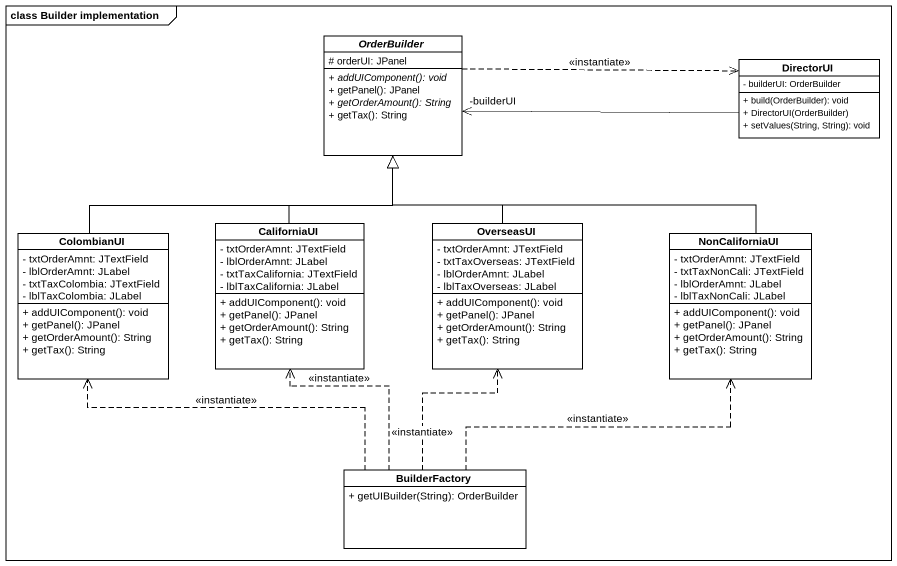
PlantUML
@startuml
mainframe class Builder implementation
hide circle
hide empty members
skinparam classAttributeIconSize 0
abstract class OrderBuilder {
  # orderUI: JPanel
  {abstract} + addUIComponent(): void
  + getPanel(): JPanel
  {abstract} + getOrderAmount(): String
  + getTax(): String
}
class DirectorUI {
  - builderUI: OrderBuilder
  + build(OrderBuilder): void
  + DirectorUI(OrderBuilder)
  + setValues(String, String): void
}
class ColombianUI {
  - txtOrderAmnt: JTextField
  - lblOrderAmnt: JLabel
  - txtTaxColombia: JTextField
  - lblTaxColombia: JLabel
  + addUIComponent(): void
  + getPanel(): JPanel
  + getOrderAmount(): String
  + getTax(): String
}
class CaliforniaUI {
  - txtOrderAmnt: JTextField
  - lblOrderAmnt: JLabel
  - txtTaxCalifornia: JTextField
  - lblTaxCalifornia: JLabel
  + addUIComponent(): void
  + getPanel(): JPanel
  + getOrderAmount(): String
  + getTax(): String
}
class OverseasUI {
  - txtOrderAmnt: JTextField
  - txtTaxOverseas: JTextField
  - lblOrderAmnt: JLabel
  - lblTaxOverseas: JLabel
  + addUIComponent(): void
  + getPanel(): JPanel
  + getOrderAmount(): String
  + getTax(): String
}
class NonCaliforniaUI {
  - txtOrderAmnt: JTextField
  - txtTaxNonCali: JTextField
  - lblOrderAmnt: JLabel
  - lblTaxNonCali: JLabel
  + addUIComponent(): void
  + getPanel(): JPanel
  + getOrderAmount(): String
  + getTax(): String
}
class BuilderFactory {
  + getUIBuilder(String): OrderBuilder
}
OrderBuilder .right.> DirectorUI : <<instantiate>>
DirectorUI -left-> "-builderUI" OrderBuilder
ColombianUI -up-|> OrderBuilder
CaliforniaUI -up-|> OrderBuilder
OverseasUI -up-|> OrderBuilder
NonCaliforniaUI -up-|> OrderBuilder
BuilderFactory .left.> ColombianUI : <<instantiate>>
BuilderFactory .up.> CaliforniaUI : <<instantiate>>
BuilderFactory .up.> OverseasUI : <<instantiate>>
BuilderFactory .up.> NonCaliforniaUI : <<instantiate>>
@enduml
